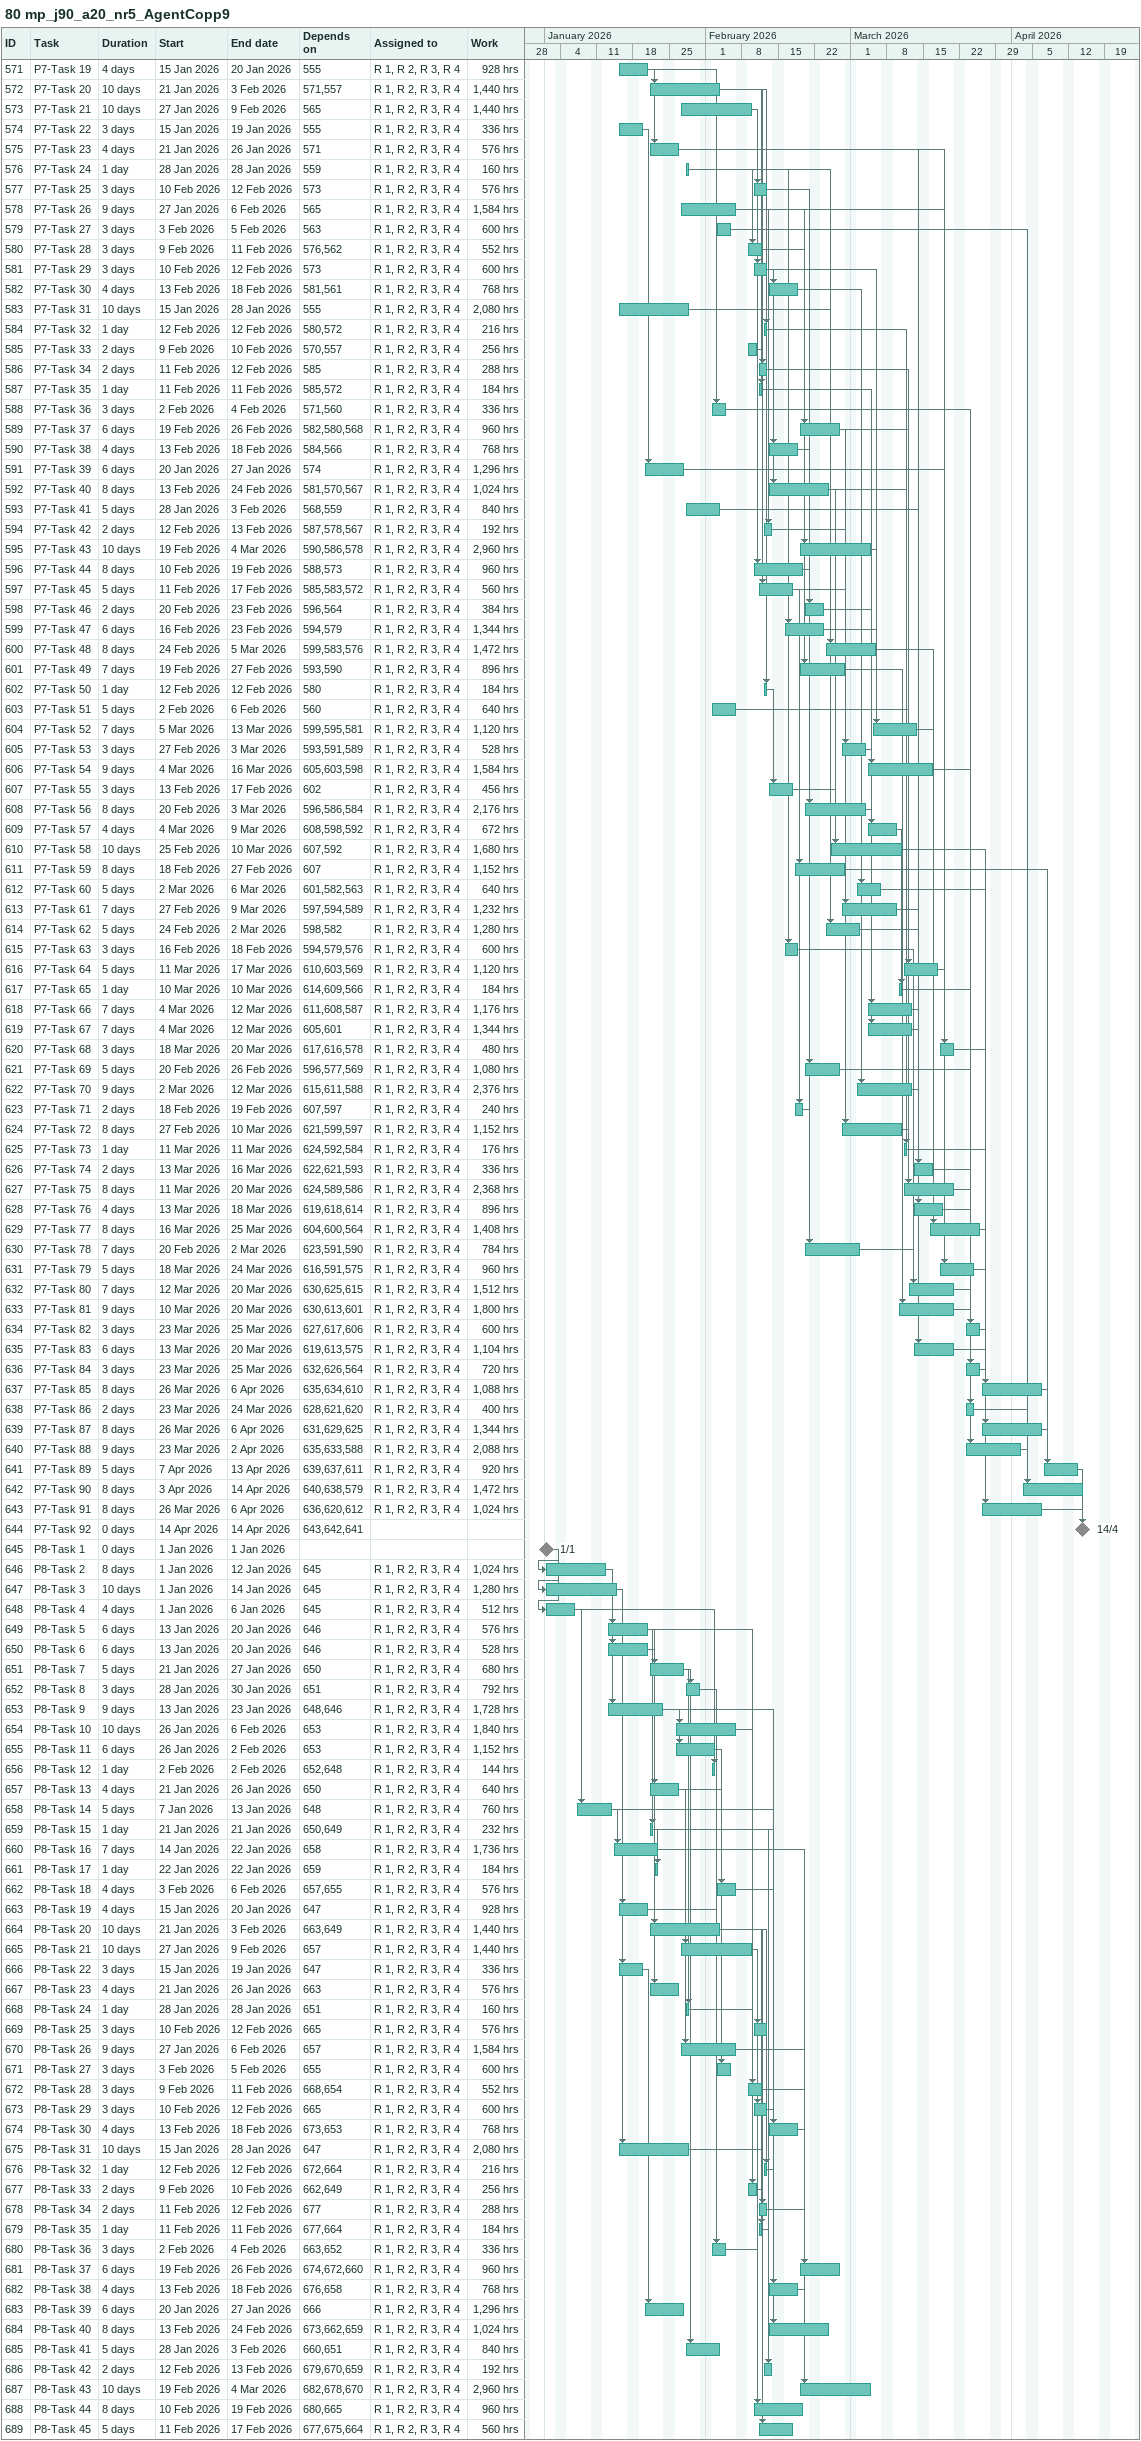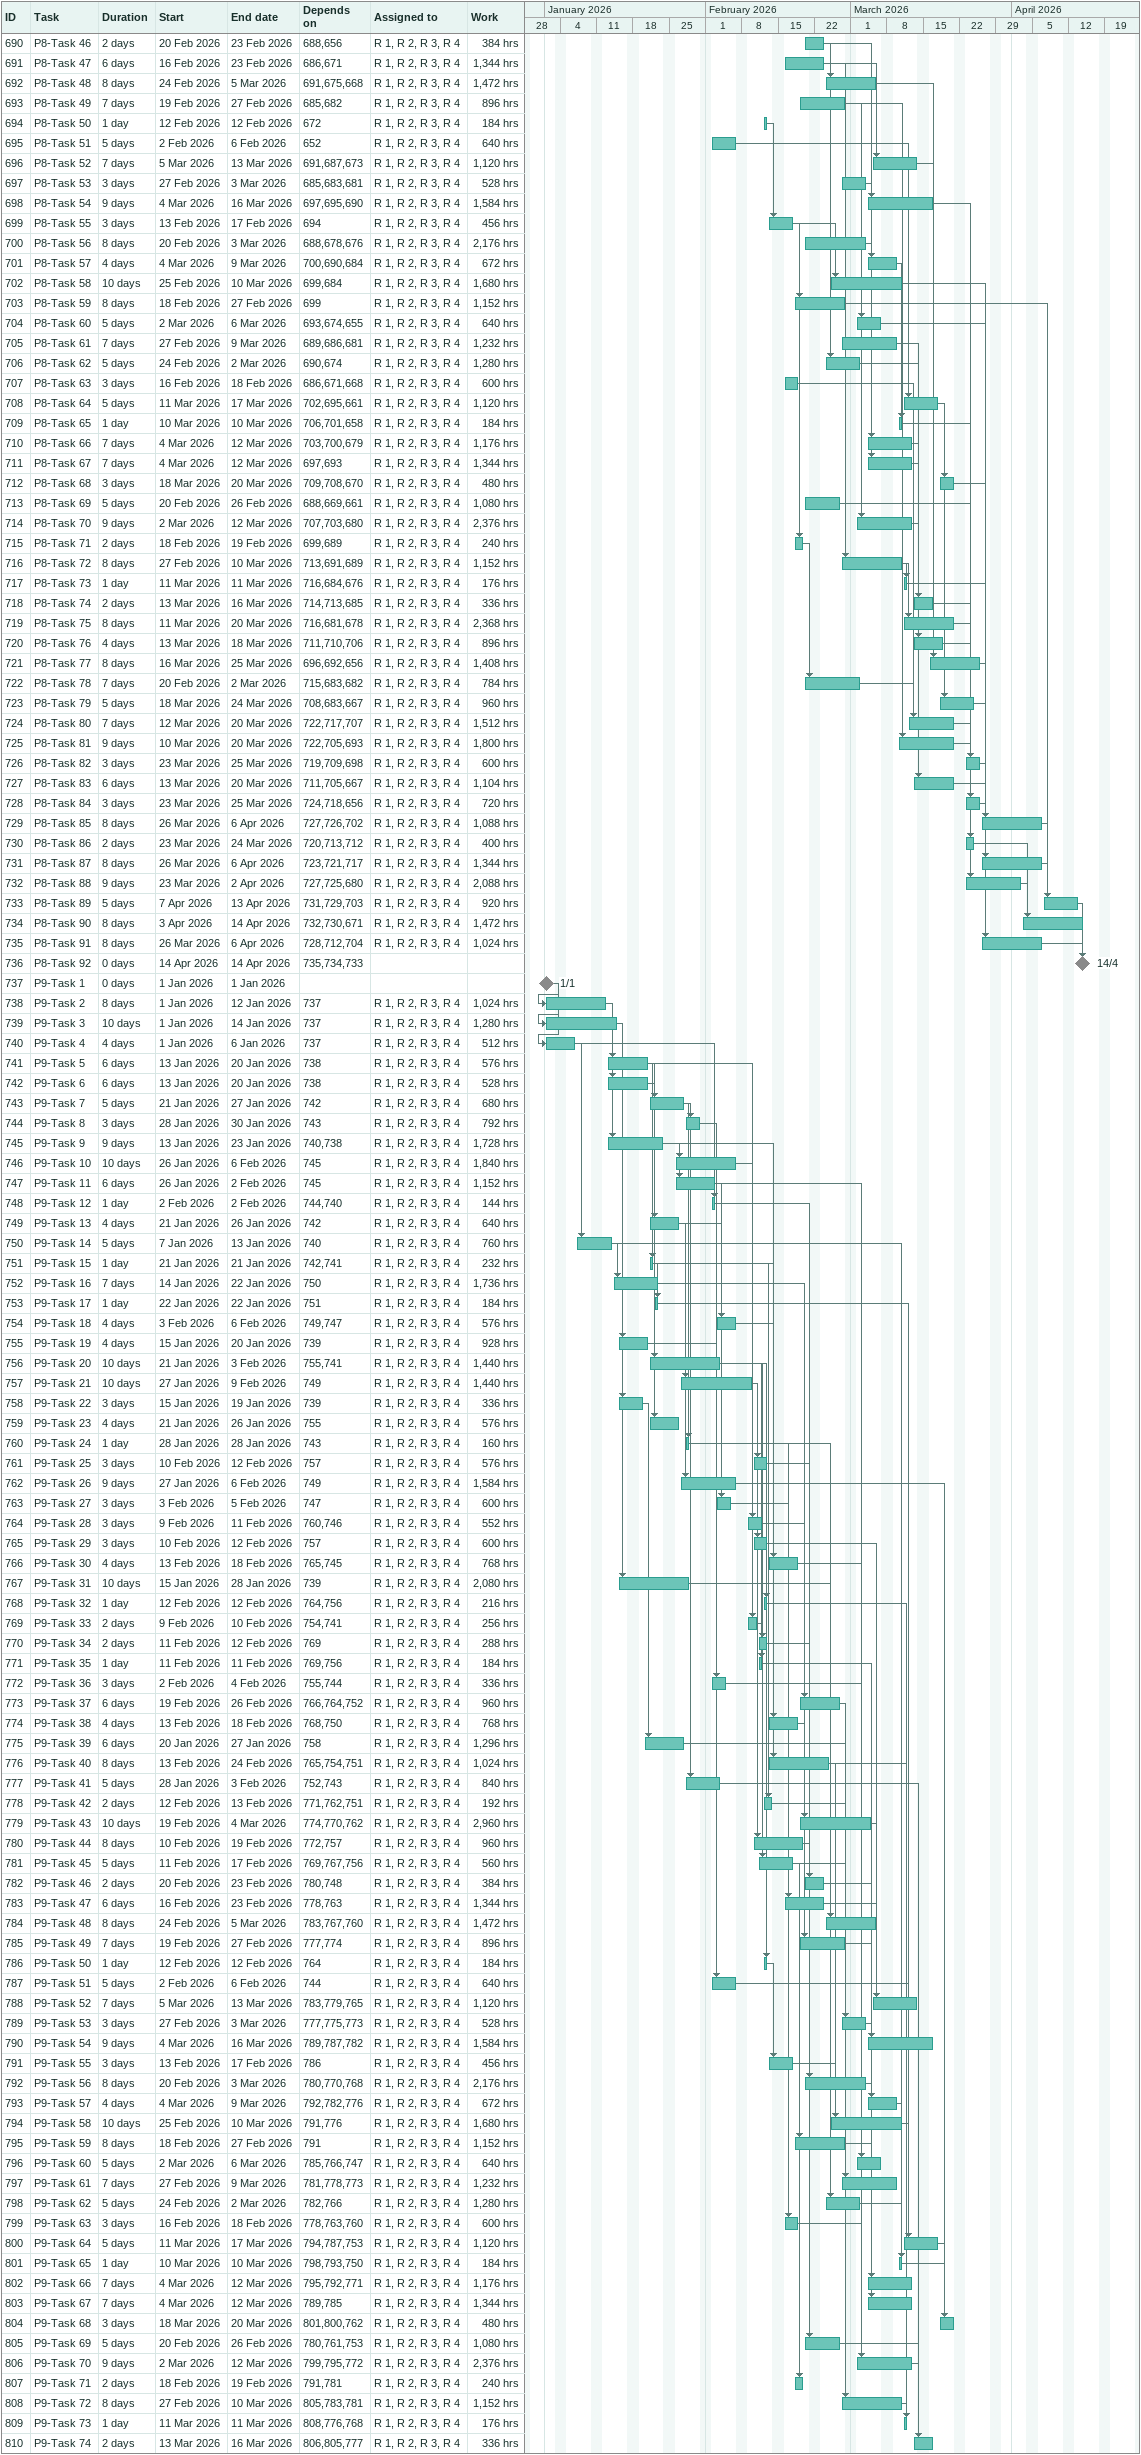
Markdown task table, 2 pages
80 mp_j90_a20_nr5_AgentCopp9

| ID | Task | Duration | Start | Finish | Predecessors | Resources | Work (h) |
|---|---|---|---|---|---|---|---|
| 571 | P7-Task 19 | 4d | 2026-01-15 | 2026-01-20 | 555 | R 1, R 2, R 3, R 4 | 928 |
| 572 | P7-Task 20 | 10d | 2026-01-21 | 2026-02-03 | 571, 557 | R 1, R 2, R 3, R 4 | 1440 |
| 573 | P7-Task 21 | 10d | 2026-01-27 | 2026-02-09 | 565 | R 1, R 2, R 3, R 4 | 1440 |
| 574 | P7-Task 22 | 3d | 2026-01-15 | 2026-01-19 | 555 | R 1, R 2, R 3, R 4 | 336 |
| 575 | P7-Task 23 | 4d | 2026-01-21 | 2026-01-26 | 571 | R 1, R 2, R 3, R 4 | 576 |
| 576 | P7-Task 24 | 1d | 2026-01-28 | 2026-01-28 | 559 | R 1, R 2, R 3, R 4 | 160 |
| 577 | P7-Task 25 | 3d | 2026-02-10 | 2026-02-12 | 573 | R 1, R 2, R 3, R 4 | 576 |
| 578 | P7-Task 26 | 9d | 2026-01-27 | 2026-02-06 | 565 | R 1, R 2, R 3, R 4 | 1584 |
| 579 | P7-Task 27 | 3d | 2026-02-03 | 2026-02-05 | 563 | R 1, R 2, R 3, R 4 | 600 |
| 580 | P7-Task 28 | 3d | 2026-02-09 | 2026-02-11 | 576, 562 | R 1, R 2, R 3, R 4 | 552 |
| 581 | P7-Task 29 | 3d | 2026-02-10 | 2026-02-12 | 573 | R 1, R 2, R 3, R 4 | 600 |
| 582 | P7-Task 30 | 4d | 2026-02-13 | 2026-02-18 | 581, 561 | R 1, R 2, R 3, R 4 | 768 |
| 583 | P7-Task 31 | 10d | 2026-01-15 | 2026-01-28 | 555 | R 1, R 2, R 3, R 4 | 2080 |
| 584 | P7-Task 32 | 1d | 2026-02-12 | 2026-02-12 | 580, 572 | R 1, R 2, R 3, R 4 | 216 |
| 585 | P7-Task 33 | 2d | 2026-02-09 | 2026-02-10 | 570, 557 | R 1, R 2, R 3, R 4 | 256 |
| 586 | P7-Task 34 | 2d | 2026-02-11 | 2026-02-12 | 585 | R 1, R 2, R 3, R 4 | 288 |
| 587 | P7-Task 35 | 1d | 2026-02-11 | 2026-02-11 | 585, 572 | R 1, R 2, R 3, R 4 | 184 |
| 588 | P7-Task 36 | 3d | 2026-02-02 | 2026-02-04 | 571, 560 | R 1, R 2, R 3, R 4 | 336 |
| 589 | P7-Task 37 | 6d | 2026-02-19 | 2026-02-26 | 582, 580, 568 | R 1, R 2, R 3, R 4 | 960 |
| 590 | P7-Task 38 | 4d | 2026-02-13 | 2026-02-18 | 584, 566 | R 1, R 2, R 3, R 4 | 768 |
| 591 | P7-Task 39 | 6d | 2026-01-20 | 2026-01-27 | 574 | R 1, R 2, R 3, R 4 | 1296 |
| 592 | P7-Task 40 | 8d | 2026-02-13 | 2026-02-24 | 581, 570, 567 | R 1, R 2, R 3, R 4 | 1024 |
| 593 | P7-Task 41 | 5d | 2026-01-28 | 2026-02-03 | 568, 559 | R 1, R 2, R 3, R 4 | 840 |
| 594 | P7-Task 42 | 2d | 2026-02-12 | 2026-02-13 | 587, 578, 567 | R 1, R 2, R 3, R 4 | 192 |
| 595 | P7-Task 43 | 10d | 2026-02-19 | 2026-03-04 | 590, 586, 578 | R 1, R 2, R 3, R 4 | 2960 |
| 596 | P7-Task 44 | 8d | 2026-02-10 | 2026-02-19 | 588, 573 | R 1, R 2, R 3, R 4 | 960 |
| 597 | P7-Task 45 | 5d | 2026-02-11 | 2026-02-17 | 585, 583, 572 | R 1, R 2, R 3, R 4 | 560 |
| 598 | P7-Task 46 | 2d | 2026-02-20 | 2026-02-23 | 596, 564 | R 1, R 2, R 3, R 4 | 384 |
| 599 | P7-Task 47 | 6d | 2026-02-16 | 2026-02-23 | 594, 579 | R 1, R 2, R 3, R 4 | 1344 |
| 600 | P7-Task 48 | 8d | 2026-02-24 | 2026-03-05 | 599, 583, 576 | R 1, R 2, R 3, R 4 | 1472 |
| 601 | P7-Task 49 | 7d | 2026-02-19 | 2026-02-27 | 593, 590 | R 1, R 2, R 3, R 4 | 896 |
| 602 | P7-Task 50 | 1d | 2026-02-12 | 2026-02-12 | 580 | R 1, R 2, R 3, R 4 | 184 |
| 603 | P7-Task 51 | 5d | 2026-02-02 | 2026-02-06 | 560 | R 1, R 2, R 3, R 4 | 640 |
| 604 | P7-Task 52 | 7d | 2026-03-05 | 2026-03-13 | 599, 595, 581 | R 1, R 2, R 3, R 4 | 1120 |
| 605 | P7-Task 53 | 3d | 2026-02-27 | 2026-03-03 | 593, 591, 589 | R 1, R 2, R 3, R 4 | 528 |
| 606 | P7-Task 54 | 9d | 2026-03-04 | 2026-03-16 | 605, 603, 598 | R 1, R 2, R 3, R 4 | 1584 |
| 607 | P7-Task 55 | 3d | 2026-02-13 | 2026-02-17 | 602 | R 1, R 2, R 3, R 4 | 456 |
| 608 | P7-Task 56 | 8d | 2026-02-20 | 2026-03-03 | 596, 586, 584 | R 1, R 2, R 3, R 4 | 2176 |
| 609 | P7-Task 57 | 4d | 2026-03-04 | 2026-03-09 | 608, 598, 592 | R 1, R 2, R 3, R 4 | 672 |
| 610 | P7-Task 58 | 10d | 2026-02-25 | 2026-03-10 | 607, 592 | R 1, R 2, R 3, R 4 | 1680 |
| 611 | P7-Task 59 | 8d | 2026-02-18 | 2026-02-27 | 607 | R 1, R 2, R 3, R 4 | 1152 |
| 612 | P7-Task 60 | 5d | 2026-03-02 | 2026-03-06 | 601, 582, 563 | R 1, R 2, R 3, R 4 | 640 |
| 613 | P7-Task 61 | 7d | 2026-02-27 | 2026-03-09 | 597, 594, 589 | R 1, R 2, R 3, R 4 | 1232 |
| 614 | P7-Task 62 | 5d | 2026-02-24 | 2026-03-02 | 598, 582 | R 1, R 2, R 3, R 4 | 1280 |
| 615 | P7-Task 63 | 3d | 2026-02-16 | 2026-02-18 | 594, 579, 576 | R 1, R 2, R 3, R 4 | 600 |
| 616 | P7-Task 64 | 5d | 2026-03-11 | 2026-03-17 | 610, 603, 569 | R 1, R 2, R 3, R 4 | 1120 |
| 617 | P7-Task 65 | 1d | 2026-03-10 | 2026-03-10 | 614, 609, 566 | R 1, R 2, R 3, R 4 | 184 |
| 618 | P7-Task 66 | 7d | 2026-03-04 | 2026-03-12 | 611, 608, 587 | R 1, R 2, R 3, R 4 | 1176 |
| 619 | P7-Task 67 | 7d | 2026-03-04 | 2026-03-12 | 605, 601 | R 1, R 2, R 3, R 4 | 1344 |
| 620 | P7-Task 68 | 3d | 2026-03-18 | 2026-03-20 | 617, 616, 578 | R 1, R 2, R 3, R 4 | 480 |
| 621 | P7-Task 69 | 5d | 2026-02-20 | 2026-02-26 | 596, 577, 569 | R 1, R 2, R 3, R 4 | 1080 |
| 622 | P7-Task 70 | 9d | 2026-03-02 | 2026-03-12 | 615, 611, 588 | R 1, R 2, R 3, R 4 | 2376 |
| 623 | P7-Task 71 | 2d | 2026-02-18 | 2026-02-19 | 607, 597 | R 1, R 2, R 3, R 4 | 240 |
| 624 | P7-Task 72 | 8d | 2026-02-27 | 2026-03-10 | 621, 599, 597 | R 1, R 2, R 3, R 4 | 1152 |
| 625 | P7-Task 73 | 1d | 2026-03-11 | 2026-03-11 | 624, 592, 584 | R 1, R 2, R 3, R 4 | 176 |
| 626 | P7-Task 74 | 2d | 2026-03-13 | 2026-03-16 | 622, 621, 593 | R 1, R 2, R 3, R 4 | 336 |
| 627 | P7-Task 75 | 8d | 2026-03-11 | 2026-03-20 | 624, 589, 586 | R 1, R 2, R 3, R 4 | 2368 |
| 628 | P7-Task 76 | 4d | 2026-03-13 | 2026-03-18 | 619, 618, 614 | R 1, R 2, R 3, R 4 | 896 |
| 629 | P7-Task 77 | 8d | 2026-03-16 | 2026-03-25 | 604, 600, 564 | R 1, R 2, R 3, R 4 | 1408 |
| 630 | P7-Task 78 | 7d | 2026-02-20 | 2026-03-02 | 623, 591, 590 | R 1, R 2, R 3, R 4 | 784 |
| 631 | P7-Task 79 | 5d | 2026-03-18 | 2026-03-24 | 616, 591, 575 | R 1, R 2, R 3, R 4 | 960 |
| 632 | P7-Task 80 | 7d | 2026-03-12 | 2026-03-20 | 630, 625, 615 | R 1, R 2, R 3, R 4 | 1512 |
| 633 | P7-Task 81 | 9d | 2026-03-10 | 2026-03-20 | 630, 613, 601 | R 1, R 2, R 3, R 4 | 1800 |
| 634 | P7-Task 82 | 3d | 2026-03-23 | 2026-03-25 | 627, 617, 606 | R 1, R 2, R 3, R 4 | 600 |
| 635 | P7-Task 83 | 6d | 2026-03-13 | 2026-03-20 | 619, 613, 575 | R 1, R 2, R 3, R 4 | 1104 |
| 636 | P7-Task 84 | 3d | 2026-03-23 | 2026-03-25 | 632, 626, 564 | R 1, R 2, R 3, R 4 | 720 |
| 637 | P7-Task 85 | 8d | 2026-03-26 | 2026-04-06 | 635, 634, 610 | R 1, R 2, R 3, R 4 | 1088 |
| 638 | P7-Task 86 | 2d | 2026-03-23 | 2026-03-24 | 628, 621, 620 | R 1, R 2, R 3, R 4 | 400 |
| 639 | P7-Task 87 | 8d | 2026-03-26 | 2026-04-06 | 631, 629, 625 | R 1, R 2, R 3, R 4 | 1344 |
| 640 | P7-Task 88 | 9d | 2026-03-23 | 2026-04-02 | 635, 633, 588 | R 1, R 2, R 3, R 4 | 2088 |
| 641 | P7-Task 89 | 5d | 2026-04-07 | 2026-04-13 | 639, 637, 611 | R 1, R 2, R 3, R 4 | 920 |
| 642 | P7-Task 90 | 8d | 2026-04-03 | 2026-04-14 | 640, 638, 579 | R 1, R 2, R 3, R 4 | 1472 |
| 643 | P7-Task 91 | 8d | 2026-03-26 | 2026-04-06 | 636, 620, 612 | R 1, R 2, R 3, R 4 | 1024 |
| 644 | P7-Task 92 | 0d | 2026-04-14 | 2026-04-14 | 643, 642, 641 |  |  |
| 645 | P8-Task 1 | 0d | 2026-01-01 | 2026-01-01 |  |  |  |
| 646 | P8-Task 2 | 8d | 2026-01-01 | 2026-01-12 | 645 | R 1, R 2, R 3, R 4 | 1024 |
| 647 | P8-Task 3 | 10d | 2026-01-01 | 2026-01-14 | 645 | R 1, R 2, R 3, R 4 | 1280 |
| 648 | P8-Task 4 | 4d | 2026-01-01 | 2026-01-06 | 645 | R 1, R 2, R 3, R 4 | 512 |
| 649 | P8-Task 5 | 6d | 2026-01-13 | 2026-01-20 | 646 | R 1, R 2, R 3, R 4 | 576 |
| 650 | P8-Task 6 | 6d | 2026-01-13 | 2026-01-20 | 646 | R 1, R 2, R 3, R 4 | 528 |
| 651 | P8-Task 7 | 5d | 2026-01-21 | 2026-01-27 | 650 | R 1, R 2, R 3, R 4 | 680 |
| 652 | P8-Task 8 | 3d | 2026-01-28 | 2026-01-30 | 651 | R 1, R 2, R 3, R 4 | 792 |
| 653 | P8-Task 9 | 9d | 2026-01-13 | 2026-01-23 | 648, 646 | R 1, R 2, R 3, R 4 | 1728 |
| 654 | P8-Task 10 | 10d | 2026-01-26 | 2026-02-06 | 653 | R 1, R 2, R 3, R 4 | 1840 |
| 655 | P8-Task 11 | 6d | 2026-01-26 | 2026-02-02 | 653 | R 1, R 2, R 3, R 4 | 1152 |
| 656 | P8-Task 12 | 1d | 2026-02-02 | 2026-02-02 | 652, 648 | R 1, R 2, R 3, R 4 | 144 |
| 657 | P8-Task 13 | 4d | 2026-01-21 | 2026-01-26 | 650 | R 1, R 2, R 3, R 4 | 640 |
| 658 | P8-Task 14 | 5d | 2026-01-07 | 2026-01-13 | 648 | R 1, R 2, R 3, R 4 | 760 |
| 659 | P8-Task 15 | 1d | 2026-01-21 | 2026-01-21 | 650, 649 | R 1, R 2, R 3, R 4 | 232 |
| 660 | P8-Task 16 | 7d | 2026-01-14 | 2026-01-22 | 658 | R 1, R 2, R 3, R 4 | 1736 |
| 661 | P8-Task 17 | 1d | 2026-01-22 | 2026-01-22 | 659 | R 1, R 2, R 3, R 4 | 184 |
| 662 | P8-Task 18 | 4d | 2026-02-03 | 2026-02-06 | 657, 655 | R 1, R 2, R 3, R 4 | 576 |
| 663 | P8-Task 19 | 4d | 2026-01-15 | 2026-01-20 | 647 | R 1, R 2, R 3, R 4 | 928 |
| 664 | P8-Task 20 | 10d | 2026-01-21 | 2026-02-03 | 663, 649 | R 1, R 2, R 3, R 4 | 1440 |
| 665 | P8-Task 21 | 10d | 2026-01-27 | 2026-02-09 | 657 | R 1, R 2, R 3, R 4 | 1440 |
| 666 | P8-Task 22 | 3d | 2026-01-15 | 2026-01-19 | 647 | R 1, R 2, R 3, R 4 | 336 |
| 667 | P8-Task 23 | 4d | 2026-01-21 | 2026-01-26 | 663 | R 1, R 2, R 3, R 4 | 576 |
| 668 | P8-Task 24 | 1d | 2026-01-28 | 2026-01-28 | 651 | R 1, R 2, R 3, R 4 | 160 |
| 669 | P8-Task 25 | 3d | 2026-02-10 | 2026-02-12 | 665 | R 1, R 2, R 3, R 4 | 576 |
| 670 | P8-Task 26 | 9d | 2026-01-27 | 2026-02-06 | 657 | R 1, R 2, R 3, R 4 | 1584 |
| 671 | P8-Task 27 | 3d | 2026-02-03 | 2026-02-05 | 655 | R 1, R 2, R 3, R 4 | 600 |
| 672 | P8-Task 28 | 3d | 2026-02-09 | 2026-02-11 | 668, 654 | R 1, R 2, R 3, R 4 | 552 |
| 673 | P8-Task 29 | 3d | 2026-02-10 | 2026-02-12 | 665 | R 1, R 2, R 3, R 4 | 600 |
| 674 | P8-Task 30 | 4d | 2026-02-13 | 2026-02-18 | 673, 653 | R 1, R 2, R 3, R 4 | 768 |
| 675 | P8-Task 31 | 10d | 2026-01-15 | 2026-01-28 | 647 | R 1, R 2, R 3, R 4 | 2080 |
| 676 | P8-Task 32 | 1d | 2026-02-12 | 2026-02-12 | 672, 664 | R 1, R 2, R 3, R 4 | 216 |
| 677 | P8-Task 33 | 2d | 2026-02-09 | 2026-02-10 | 662, 649 | R 1, R 2, R 3, R 4 | 256 |
| 678 | P8-Task 34 | 2d | 2026-02-11 | 2026-02-12 | 677 | R 1, R 2, R 3, R 4 | 288 |
| 679 | P8-Task 35 | 1d | 2026-02-11 | 2026-02-11 | 677, 664 | R 1, R 2, R 3, R 4 | 184 |
| 680 | P8-Task 36 | 3d | 2026-02-02 | 2026-02-04 | 663, 652 | R 1, R 2, R 3, R 4 | 336 |
| 681 | P8-Task 37 | 6d | 2026-02-19 | 2026-02-26 | 674, 672, 660 | R 1, R 2, R 3, R 4 | 960 |
| 682 | P8-Task 38 | 4d | 2026-02-13 | 2026-02-18 | 676, 658 | R 1, R 2, R 3, R 4 | 768 |
| 683 | P8-Task 39 | 6d | 2026-01-20 | 2026-01-27 | 666 | R 1, R 2, R 3, R 4 | 1296 |
| 684 | P8-Task 40 | 8d | 2026-02-13 | 2026-02-24 | 673, 662, 659 | R 1, R 2, R 3, R 4 | 1024 |
| 685 | P8-Task 41 | 5d | 2026-01-28 | 2026-02-03 | 660, 651 | R 1, R 2, R 3, R 4 | 840 |
| 686 | P8-Task 42 | 2d | 2026-02-12 | 2026-02-13 | 679, 670, 659 | R 1, R 2, R 3, R 4 | 192 |
| 687 | P8-Task 43 | 10d | 2026-02-19 | 2026-03-04 | 682, 678, 670 | R 1, R 2, R 3, R 4 | 2960 |
| 688 | P8-Task 44 | 8d | 2026-02-10 | 2026-02-19 | 680, 665 | R 1, R 2, R 3, R 4 | 960 |
| 689 | P8-Task 45 | 5d | 2026-02-11 | 2026-02-17 | 677, 675, 664 | R 1, R 2, R 3, R 4 | 560 |
| 690 | P8-Task 46 | 2d | 2026-02-20 | 2026-02-23 | 688, 656 | R 1, R 2, R 3, R 4 | 384 |
| 691 | P8-Task 47 | 6d | 2026-02-16 | 2026-02-23 | 686, 671 | R 1, R 2, R 3, R 4 | 1344 |
| 692 | P8-Task 48 | 8d | 2026-02-24 | 2026-03-05 | 691, 675, 668 | R 1, R 2, R 3, R 4 | 1472 |
| 693 | P8-Task 49 | 7d | 2026-02-19 | 2026-02-27 | 685, 682 | R 1, R 2, R 3, R 4 | 896 |
| 694 | P8-Task 50 | 1d | 2026-02-12 | 2026-02-12 | 672 | R 1, R 2, R 3, R 4 | 184 |
| 695 | P8-Task 51 | 5d | 2026-02-02 | 2026-02-06 | 652 | R 1, R 2, R 3, R 4 | 640 |
| 696 | P8-Task 52 | 7d | 2026-03-05 | 2026-03-13 | 691, 687, 673 | R 1, R 2, R 3, R 4 | 1120 |
| 697 | P8-Task 53 | 3d | 2026-02-27 | 2026-03-03 | 685, 683, 681 | R 1, R 2, R 3, R 4 | 528 |
| 698 | P8-Task 54 | 9d | 2026-03-04 | 2026-03-16 | 697, 695, 690 | R 1, R 2, R 3, R 4 | 1584 |
| 699 | P8-Task 55 | 3d | 2026-02-13 | 2026-02-17 | 694 | R 1, R 2, R 3, R 4 | 456 |
| 700 | P8-Task 56 | 8d | 2026-02-20 | 2026-03-03 | 688, 678, 676 | R 1, R 2, R 3, R 4 | 2176 |
| 701 | P8-Task 57 | 4d | 2026-03-04 | 2026-03-09 | 700, 690, 684 | R 1, R 2, R 3, R 4 | 672 |
| 702 | P8-Task 58 | 10d | 2026-02-25 | 2026-03-10 | 699, 684 | R 1, R 2, R 3, R 4 | 1680 |
| 703 | P8-Task 59 | 8d | 2026-02-18 | 2026-02-27 | 699 | R 1, R 2, R 3, R 4 | 1152 |
| 704 | P8-Task 60 | 5d | 2026-03-02 | 2026-03-06 | 693, 674, 655 | R 1, R 2, R 3, R 4 | 640 |
| 705 | P8-Task 61 | 7d | 2026-02-27 | 2026-03-09 | 689, 686, 681 | R 1, R 2, R 3, R 4 | 1232 |
| 706 | P8-Task 62 | 5d | 2026-02-24 | 2026-03-02 | 690, 674 | R 1, R 2, R 3, R 4 | 1280 |
| 707 | P8-Task 63 | 3d | 2026-02-16 | 2026-02-18 | 686, 671, 668 | R 1, R 2, R 3, R 4 | 600 |
| 708 | P8-Task 64 | 5d | 2026-03-11 | 2026-03-17 | 702, 695, 661 | R 1, R 2, R 3, R 4 | 1120 |
| 709 | P8-Task 65 | 1d | 2026-03-10 | 2026-03-10 | 706, 701, 658 | R 1, R 2, R 3, R 4 | 184 |
| 710 | P8-Task 66 | 7d | 2026-03-04 | 2026-03-12 | 703, 700, 679 | R 1, R 2, R 3, R 4 | 1176 |
| 711 | P8-Task 67 | 7d | 2026-03-04 | 2026-03-12 | 697, 693 | R 1, R 2, R 3, R 4 | 1344 |
| 712 | P8-Task 68 | 3d | 2026-03-18 | 2026-03-20 | 709, 708, 670 | R 1, R 2, R 3, R 4 | 480 |
| 713 | P8-Task 69 | 5d | 2026-02-20 | 2026-02-26 | 688, 669, 661 | R 1, R 2, R 3, R 4 | 1080 |
| 714 | P8-Task 70 | 9d | 2026-03-02 | 2026-03-12 | 707, 703, 680 | R 1, R 2, R 3, R 4 | 2376 |
| 715 | P8-Task 71 | 2d | 2026-02-18 | 2026-02-19 | 699, 689 | R 1, R 2, R 3, R 4 | 240 |
| 716 | P8-Task 72 | 8d | 2026-02-27 | 2026-03-10 | 713, 691, 689 | R 1, R 2, R 3, R 4 | 1152 |
| 717 | P8-Task 73 | 1d | 2026-03-11 | 2026-03-11 | 716, 684, 676 | R 1, R 2, R 3, R 4 | 176 |
| 718 | P8-Task 74 | 2d | 2026-03-13 | 2026-03-16 | 714, 713, 685 | R 1, R 2, R 3, R 4 | 336 |
| 719 | P8-Task 75 | 8d | 2026-03-11 | 2026-03-20 | 716, 681, 678 | R 1, R 2, R 3, R 4 | 2368 |
| 720 | P8-Task 76 | 4d | 2026-03-13 | 2026-03-18 | 711, 710, 706 | R 1, R 2, R 3, R 4 | 896 |
| 721 | P8-Task 77 | 8d | 2026-03-16 | 2026-03-25 | 696, 692, 656 | R 1, R 2, R 3, R 4 | 1408 |
| 722 | P8-Task 78 | 7d | 2026-02-20 | 2026-03-02 | 715, 683, 682 | R 1, R 2, R 3, R 4 | 784 |
| 723 | P8-Task 79 | 5d | 2026-03-18 | 2026-03-24 | 708, 683, 667 | R 1, R 2, R 3, R 4 | 960 |
| 724 | P8-Task 80 | 7d | 2026-03-12 | 2026-03-20 | 722, 717, 707 | R 1, R 2, R 3, R 4 | 1512 |
| 725 | P8-Task 81 | 9d | 2026-03-10 | 2026-03-20 | 722, 705, 693 | R 1, R 2, R 3, R 4 | 1800 |
| 726 | P8-Task 82 | 3d | 2026-03-23 | 2026-03-25 | 719, 709, 698 | R 1, R 2, R 3, R 4 | 600 |
| 727 | P8-Task 83 | 6d | 2026-03-13 | 2026-03-20 | 711, 705, 667 | R 1, R 2, R 3, R 4 | 1104 |
| 728 | P8-Task 84 | 3d | 2026-03-23 | 2026-03-25 | 724, 718, 656 | R 1, R 2, R 3, R 4 | 720 |
| 729 | P8-Task 85 | 8d | 2026-03-26 | 2026-04-06 | 727, 726, 702 | R 1, R 2, R 3, R 4 | 1088 |
| 730 | P8-Task 86 | 2d | 2026-03-23 | 2026-03-24 | 720, 713, 712 | R 1, R 2, R 3, R 4 | 400 |
| 731 | P8-Task 87 | 8d | 2026-03-26 | 2026-04-06 | 723, 721, 717 | R 1, R 2, R 3, R 4 | 1344 |
| 732 | P8-Task 88 | 9d | 2026-03-23 | 2026-04-02 | 727, 725, 680 | R 1, R 2, R 3, R 4 | 2088 |
| 733 | P8-Task 89 | 5d | 2026-04-07 | 2026-04-13 | 731, 729, 703 | R 1, R 2, R 3, R 4 | 920 |
| 734 | P8-Task 90 | 8d | 2026-04-03 | 2026-04-14 | 732, 730, 671 | R 1, R 2, R 3, R 4 | 1472 |
| 735 | P8-Task 91 | 8d | 2026-03-26 | 2026-04-06 | 728, 712, 704 | R 1, R 2, R 3, R 4 | 1024 |
| 736 | P8-Task 92 | 0d | 2026-04-14 | 2026-04-14 | 735, 734, 733 |  |  |
| 737 | P9-Task 1 | 0d | 2026-01-01 | 2026-01-01 |  |  |  |
| 738 | P9-Task 2 | 8d | 2026-01-01 | 2026-01-12 | 737 | R 1, R 2, R 3, R 4 | 1024 |
| 739 | P9-Task 3 | 10d | 2026-01-01 | 2026-01-14 | 737 | R 1, R 2, R 3, R 4 | 1280 |
| 740 | P9-Task 4 | 4d | 2026-01-01 | 2026-01-06 | 737 | R 1, R 2, R 3, R 4 | 512 |
| 741 | P9-Task 5 | 6d | 2026-01-13 | 2026-01-20 | 738 | R 1, R 2, R 3, R 4 | 576 |
| 742 | P9-Task 6 | 6d | 2026-01-13 | 2026-01-20 | 738 | R 1, R 2, R 3, R 4 | 528 |
| 743 | P9-Task 7 | 5d | 2026-01-21 | 2026-01-27 | 742 | R 1, R 2, R 3, R 4 | 680 |
| 744 | P9-Task 8 | 3d | 2026-01-28 | 2026-01-30 | 743 | R 1, R 2, R 3, R 4 | 792 |
| 745 | P9-Task 9 | 9d | 2026-01-13 | 2026-01-23 | 740, 738 | R 1, R 2, R 3, R 4 | 1728 |
| 746 | P9-Task 10 | 10d | 2026-01-26 | 2026-02-06 | 745 | R 1, R 2, R 3, R 4 | 1840 |
| 747 | P9-Task 11 | 6d | 2026-01-26 | 2026-02-02 | 745 | R 1, R 2, R 3, R 4 | 1152 |
| 748 | P9-Task 12 | 1d | 2026-02-02 | 2026-02-02 | 744, 740 | R 1, R 2, R 3, R 4 | 144 |
| 749 | P9-Task 13 | 4d | 2026-01-21 | 2026-01-26 | 742 | R 1, R 2, R 3, R 4 | 640 |
| 750 | P9-Task 14 | 5d | 2026-01-07 | 2026-01-13 | 740 | R 1, R 2, R 3, R 4 | 760 |
| 751 | P9-Task 15 | 1d | 2026-01-21 | 2026-01-21 | 742, 741 | R 1, R 2, R 3, R 4 | 232 |
| 752 | P9-Task 16 | 7d | 2026-01-14 | 2026-01-22 | 750 | R 1, R 2, R 3, R 4 | 1736 |
| 753 | P9-Task 17 | 1d | 2026-01-22 | 2026-01-22 | 751 | R 1, R 2, R 3, R 4 | 184 |
| 754 | P9-Task 18 | 4d | 2026-02-03 | 2026-02-06 | 749, 747 | R 1, R 2, R 3, R 4 | 576 |
| 755 | P9-Task 19 | 4d | 2026-01-15 | 2026-01-20 | 739 | R 1, R 2, R 3, R 4 | 928 |
| 756 | P9-Task 20 | 10d | 2026-01-21 | 2026-02-03 | 755, 741 | R 1, R 2, R 3, R 4 | 1440 |
| 757 | P9-Task 21 | 10d | 2026-01-27 | 2026-02-09 | 749 | R 1, R 2, R 3, R 4 | 1440 |
| 758 | P9-Task 22 | 3d | 2026-01-15 | 2026-01-19 | 739 | R 1, R 2, R 3, R 4 | 336 |
| 759 | P9-Task 23 | 4d | 2026-01-21 | 2026-01-26 | 755 | R 1, R 2, R 3, R 4 | 576 |
| 760 | P9-Task 24 | 1d | 2026-01-28 | 2026-01-28 | 743 | R 1, R 2, R 3, R 4 | 160 |
| 761 | P9-Task 25 | 3d | 2026-02-10 | 2026-02-12 | 757 | R 1, R 2, R 3, R 4 | 576 |
| 762 | P9-Task 26 | 9d | 2026-01-27 | 2026-02-06 | 749 | R 1, R 2, R 3, R 4 | 1584 |
| 763 | P9-Task 27 | 3d | 2026-02-03 | 2026-02-05 | 747 | R 1, R 2, R 3, R 4 | 600 |
| 764 | P9-Task 28 | 3d | 2026-02-09 | 2026-02-11 | 760, 746 | R 1, R 2, R 3, R 4 | 552 |
| 765 | P9-Task 29 | 3d | 2026-02-10 | 2026-02-12 | 757 | R 1, R 2, R 3, R 4 | 600 |
| 766 | P9-Task 30 | 4d | 2026-02-13 | 2026-02-18 | 765, 745 | R 1, R 2, R 3, R 4 | 768 |
| 767 | P9-Task 31 | 10d | 2026-01-15 | 2026-01-28 | 739 | R 1, R 2, R 3, R 4 | 2080 |
| 768 | P9-Task 32 | 1d | 2026-02-12 | 2026-02-12 | 764, 756 | R 1, R 2, R 3, R 4 | 216 |
| 769 | P9-Task 33 | 2d | 2026-02-09 | 2026-02-10 | 754, 741 | R 1, R 2, R 3, R 4 | 256 |
| 770 | P9-Task 34 | 2d | 2026-02-11 | 2026-02-12 | 769 | R 1, R 2, R 3, R 4 | 288 |
| 771 | P9-Task 35 | 1d | 2026-02-11 | 2026-02-11 | 769, 756 | R 1, R 2, R 3, R 4 | 184 |
| 772 | P9-Task 36 | 3d | 2026-02-02 | 2026-02-04 | 755, 744 | R 1, R 2, R 3, R 4 | 336 |
| 773 | P9-Task 37 | 6d | 2026-02-19 | 2026-02-26 | 766, 764, 752 | R 1, R 2, R 3, R 4 | 960 |
| 774 | P9-Task 38 | 4d | 2026-02-13 | 2026-02-18 | 768, 750 | R 1, R 2, R 3, R 4 | 768 |
| 775 | P9-Task 39 | 6d | 2026-01-20 | 2026-01-27 | 758 | R 1, R 2, R 3, R 4 | 1296 |
| 776 | P9-Task 40 | 8d | 2026-02-13 | 2026-02-24 | 765, 754, 751 | R 1, R 2, R 3, R 4 | 1024 |
| 777 | P9-Task 41 | 5d | 2026-01-28 | 2026-02-03 | 752, 743 | R 1, R 2, R 3, R 4 | 840 |
| 778 | P9-Task 42 | 2d | 2026-02-12 | 2026-02-13 | 771, 762, 751 | R 1, R 2, R 3, R 4 | 192 |
| 779 | P9-Task 43 | 10d | 2026-02-19 | 2026-03-04 | 774, 770, 762 | R 1, R 2, R 3, R 4 | 2960 |
| 780 | P9-Task 44 | 8d | 2026-02-10 | 2026-02-19 | 772, 757 | R 1, R 2, R 3, R 4 | 960 |
| 781 | P9-Task 45 | 5d | 2026-02-11 | 2026-02-17 | 769, 767, 756 | R 1, R 2, R 3, R 4 | 560 |
| 782 | P9-Task 46 | 2d | 2026-02-20 | 2026-02-23 | 780, 748 | R 1, R 2, R 3, R 4 | 384 |
| 783 | P9-Task 47 | 6d | 2026-02-16 | 2026-02-23 | 778, 763 | R 1, R 2, R 3, R 4 | 1344 |
| 784 | P9-Task 48 | 8d | 2026-02-24 | 2026-03-05 | 783, 767, 760 | R 1, R 2, R 3, R 4 | 1472 |
| 785 | P9-Task 49 | 7d | 2026-02-19 | 2026-02-27 | 777, 774 | R 1, R 2, R 3, R 4 | 896 |
| 786 | P9-Task 50 | 1d | 2026-02-12 | 2026-02-12 | 764 | R 1, R 2, R 3, R 4 | 184 |
| 787 | P9-Task 51 | 5d | 2026-02-02 | 2026-02-06 | 744 | R 1, R 2, R 3, R 4 | 640 |
| 788 | P9-Task 52 | 7d | 2026-03-05 | 2026-03-13 | 783, 779, 765 | R 1, R 2, R 3, R 4 | 1120 |
| 789 | P9-Task 53 | 3d | 2026-02-27 | 2026-03-03 | 777, 775, 773 | R 1, R 2, R 3, R 4 | 528 |
| 790 | P9-Task 54 | 9d | 2026-03-04 | 2026-03-16 | 789, 787, 782 | R 1, R 2, R 3, R 4 | 1584 |
| 791 | P9-Task 55 | 3d | 2026-02-13 | 2026-02-17 | 786 | R 1, R 2, R 3, R 4 | 456 |
| 792 | P9-Task 56 | 8d | 2026-02-20 | 2026-03-03 | 780, 770, 768 | R 1, R 2, R 3, R 4 | 2176 |
| 793 | P9-Task 57 | 4d | 2026-03-04 | 2026-03-09 | 792, 782, 776 | R 1, R 2, R 3, R 4 | 672 |
| 794 | P9-Task 58 | 10d | 2026-02-25 | 2026-03-10 | 791, 776 | R 1, R 2, R 3, R 4 | 1680 |
| 795 | P9-Task 59 | 8d | 2026-02-18 | 2026-02-27 | 791 | R 1, R 2, R 3, R 4 | 1152 |
| 796 | P9-Task 60 | 5d | 2026-03-02 | 2026-03-06 | 785, 766, 747 | R 1, R 2, R 3, R 4 | 640 |
| 797 | P9-Task 61 | 7d | 2026-02-27 | 2026-03-09 | 781, 778, 773 | R 1, R 2, R 3, R 4 | 1232 |
| 798 | P9-Task 62 | 5d | 2026-02-24 | 2026-03-02 | 782, 766 | R 1, R 2, R 3, R 4 | 1280 |
| 799 | P9-Task 63 | 3d | 2026-02-16 | 2026-02-18 | 778, 763, 760 | R 1, R 2, R 3, R 4 | 600 |
| 800 | P9-Task 64 | 5d | 2026-03-11 | 2026-03-17 | 794, 787, 753 | R 1, R 2, R 3, R 4 | 1120 |
| 801 | P9-Task 65 | 1d | 2026-03-10 | 2026-03-10 | 798, 793, 750 | R 1, R 2, R 3, R 4 | 184 |
| 802 | P9-Task 66 | 7d | 2026-03-04 | 2026-03-12 | 795, 792, 771 | R 1, R 2, R 3, R 4 | 1176 |
| 803 | P9-Task 67 | 7d | 2026-03-04 | 2026-03-12 | 789, 785 | R 1, R 2, R 3, R 4 | 1344 |
| 804 | P9-Task 68 | 3d | 2026-03-18 | 2026-03-20 | 801, 800, 762 | R 1, R 2, R 3, R 4 | 480 |
| 805 | P9-Task 69 | 5d | 2026-02-20 | 2026-02-26 | 780, 761, 753 | R 1, R 2, R 3, R 4 | 1080 |
| 806 | P9-Task 70 | 9d | 2026-03-02 | 2026-03-12 | 799, 795, 772 | R 1, R 2, R 3, R 4 | 2376 |
| 807 | P9-Task 71 | 2d | 2026-02-18 | 2026-02-19 | 791, 781 | R 1, R 2, R 3, R 4 | 240 |
| 808 | P9-Task 72 | 8d | 2026-02-27 | 2026-03-10 | 805, 783, 781 | R 1, R 2, R 3, R 4 | 1152 |
| 809 | P9-Task 73 | 1d | 2026-03-11 | 2026-03-11 | 808, 776, 768 | R 1, R 2, R 3, R 4 | 176 |
| 810 | P9-Task 74 | 2d | 2026-03-13 | 2026-03-16 | 806, 805, 777 | R 1, R 2, R 3, R 4 | 336 |
